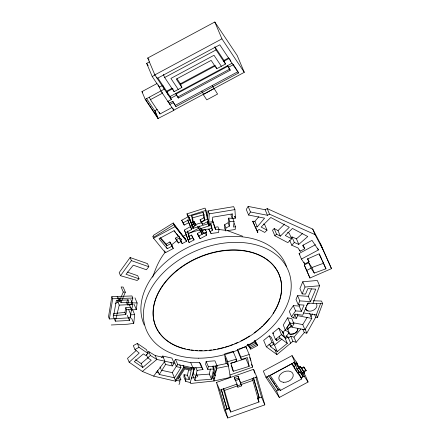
<?xml version="1.0" encoding="UTF-8"?>
<svg xmlns="http://www.w3.org/2000/svg" width="440" height="440" viewBox="0 0 440 440"><rect width="100%" height="100%" fill="white"/><g stroke="black" fill="none" stroke-linecap="round" stroke-linejoin="round"><path stroke-width="0.66" d="M184.03 374.704L185.812 378.911L189.189 379.517L187.407 375.304L184.03 374.704L183.953 377.201L185.735 381.414L190.218 382.525L190.619 383.482L214.027 380.974L230.379 377.361L227.744 361.675L224.466 353.925L226.056 363.363M185.735 381.414L185.812 378.911M205.315 230.659L205.376 229.328L202.483 230.885L200.679 228.179M197.648 226.804L202.197 234.218L201.053 231.506L197.329 233.503L198.479 236.214L200.139 238.706L206.371 235.362L206.52 232.045L205.376 229.328M207.537 219.318L208.01 210.914L233.668 206.652L234.911 209.6L235.472 218.125L232.37 218.636L231.127 215.694L231.204 214.33M232.37 218.636L232.634 213.868L212.713 217.179L212.46 221.656L208.786 222.266L209.253 213.857L208.01 210.914M111.276 324.973L127.507 324.22L133.749 323.373L134.679 314.639L132.528 309.551M232.26 218.317L228.635 218.13L228.146 222.789L224.725 224.62L224.428 227.447L225.61 230.841L235.158 229.537L235.444 226.771L234.267 223.377M225.61 230.841L225.907 228.014L224.725 224.62M225.907 228.014L229.323 226.182L229.812 221.524L228.635 218.13M232.865 218.345L234.047 221.738L233.492 227.035L235.444 226.771M218.972 229.218L215.589 229.653L214.583 227.277L217.965 226.842L218.972 229.218L218.581 232.507L211.035 233.481L208.83 229.301L211.448 227.898L210.601 224.015M129.399 304.86L131.549 309.947L136.323 309.579L137.115 302.957L134.965 297.864M127.523 299.706L126.682 302.847L127.567 304.937L131.032 304.81L132.842 298.05L131.956 295.955L111.821 296.681L108.51 316.882L109.395 318.973L130.037 317.823L131.604 309.298L130.719 307.208L125.791 307.659L124.938 312.444L125.824 314.54L113.652 315.661L113.207 314.617M109.395 318.973L112.706 298.777L111.821 296.681M113.652 315.661L116.369 300.366L128.909 299.915L127.567 304.937M125.824 314.54L126.671 309.755L125.791 307.659M194.337 367.934L192.808 375.337L194.992 380.507L211.519 379.269L213.642 368.973L212.432 366.102M194.992 380.507L197.076 370.409L195.861 367.538M211.844 375.81L214.027 380.974L217.118 365.998L214.935 360.827L206.151 361.482L205.579 364.243L207.763 369.408L213.642 368.973M207.763 369.408L208.329 366.652L206.151 361.482M211.519 379.269L209.336 374.105L210.397 368.951M213.208 369.193L213.889 365.888M187.407 375.304L188.562 370.139M189.189 379.517L191.202 370.475L184.718 368.951L178.211 378.884L180.862 379.506L179.537 380.941L175.373 380.303L183.832 366.982L194.084 369.226L190.218 382.525M128.706 309.738L130.856 314.831L129.47 320.463L115.308 321.173L119.24 305.124L117.095 300.036M131.549 309.947L132.902 304.442L130.751 299.354M152.697 277.206C155.601 268.307 159.385 259.32 165.374 252.032M179.009 384.615L179.944 381.898L179.537 380.941M312.994 303.303L319.572 285.758L317.345 280.484L302.791 281.754L299.915 288.618L302.143 293.893L305.564 294.113L307.852 288.645L315.761 289.157L310.552 301.593L299.805 300.9L297.583 295.631L308.325 296.324L310.552 301.593M314.611 314.644L315.7 317.229L317.427 317.488L316.333 314.902L320.579 303.573M317.427 317.488L322.614 303.639L321.525 301.054L313.187 300.768M297.583 295.631L295.988 299.431L298.216 304.706L304.057 305.08L301.395 311.322L295.565 310.915L291.517 316.712L293.32 317.834L296.368 318.296L297.786 315.678L297.061 313.957M302.143 293.893L305.019 287.029L302.791 281.754M298.216 304.706L299.805 300.9M308.325 296.324L311.449 288.86M115.17 303.622L119.295 301.411L123.266 292.039L121.116 286.952L123.184 287.089L125.334 292.182L120.934 302.55L137.115 302.957M301.395 311.322L299.167 306.053L299.701 304.805M293.32 317.834L295.323 314.138L302.671 315.255L307.852 303.127L322.614 303.639M310.882 316.784L312.527 313.83M302.836 329.175L304.293 332.624L306.807 333.168L315.7 317.229M322.454 260.744L325.952 268.791L314.286 273.081L311.938 267.526L308.682 262.647L304.277 265.012L309.964 278.014L331.491 268.642L320.48 243.788L312.73 229.086L267.196 208.621L265.128 209.732L248.127 206.41L246.268 209.495L248.611 215.05L264.578 218.169L257.268 226.859L255.057 226.798L252.709 221.238L254.92 221.304L258.791 216.706M248.611 215.05L250.47 211.965L248.127 206.41M309.623 313.258L311.806 318.428L304.948 329.786L291.935 327.228L293.986 323.829L291.803 318.659L287.59 317.834L283.256 325.012L285.439 330.182L289.118 332.684L285.038 337.92L281.468 334.582L278.74 328.125L272.734 333.031L275.462 339.493L276.87 340.522L279.966 337.986L279.219 336.226M285.439 330.182L289.773 323.004L287.59 317.834M304.948 329.786L302.764 324.616L307.225 317.235M179.724 364.766L180.934 367.637L174.477 377.812L159.231 374.468L165.578 364.469L164.368 361.598M197.076 370.409L202.983 369.523L200.799 364.353L199.535 362.461L190.773 362.72L175.527 359.381L174.202 361.471L176.38 366.641L180.934 367.637M165.578 364.469L172.387 365.959L174.114 363.236L171.93 358.072L162.712 356.048L161.507 357.643M174.477 377.812L172.293 372.647L176.6 365.86M176.38 366.641L177.711 364.546L175.527 359.381M136.054 350.581L127.518 358.341L129.157 362.219L142.362 371.437L153.654 376.118L175.774 381.26L184.234 367.934L183.068 365.173M299.167 306.053L293.337 305.646L289.289 311.443L291.517 316.712M139.029 278.822L126 274.28L133.282 265.183L146.405 269.759L148.83 266.728L147.521 263.626L130.086 257.543L119.196 272.613L120.505 275.715L137.115 280.484L139.029 278.822L137.72 275.721L127.171 272.041M120.505 275.715L131.401 260.645L130.086 257.543M153.654 376.118L164.896 361.218L162.712 356.048M285.302 329.61L282.854 332.756L283.789 333.63M304.293 332.624L296.164 342.298L293.981 337.134L300.823 328.983M291.132 237.837L291.973 236.902L296.445 238.827L298.793 244.382L307.775 236.533L292.441 228.437L285.296 235.51L291.643 238.86L287.832 242.632L274.868 235.785L272.52 230.23L274.192 228.58L278.003 230.593L280.352 236.148L289.311 227.277L270.787 217.498L261.135 227.056L267.02 230.159L264.726 232.436L258.951 229.389L257.648 230.676L257.791 232.452L255.057 226.798M303.182 245.069L304.75 248.771L300.168 251.235L297.957 247.913L291.797 245.262L294.316 242.457L291.973 236.902M278.003 230.593L284.603 224.054M274.868 235.785L276.535 234.135L274.192 228.58M129.157 362.219L139.2 353.089L134.932 349.498L133.293 345.625L137.357 343.442L146.443 349.635L148.077 353.513L145.734 355.504L143.391 353.909L134.299 361.647L142.791 367.439L151.245 360.234L147.703 357.819L146.3 354.497M296.445 238.827L302.434 233.591M147.422 352.786L148.781 351.632L155.205 355.575L163.257 357.341M147.703 357.819L150.414 355.509L156.844 359.452L174.114 363.236M142.791 367.439L141.152 363.561L148.115 357.632M171.358 245.058L177.32 240.257M142.362 371.437L156.844 359.452L155.205 355.575M285.302 338.921L287.942 336.732M293.981 337.134L290.719 336.177L288.486 338.025L286.138 335.83M282.304 331.463L287.32 343.36L277.272 351.577L270.545 346.659L274.048 343.794L271.321 337.337L269.247 335.819L263.643 340.395L266.371 346.858L276.942 354.574L292.902 341.341L296.164 342.298M266.371 346.858L271.975 342.282L269.247 335.819M275.462 339.493L281.468 334.582L283.541 336.132M277.272 351.577L274.538 345.114L281.947 339.059M186.978 213.857L192.863 226.914L196.014 225.22L195.074 223.812L193.595 224.609L192.638 222.332L191.664 215.562L203.066 212.388L203.841 217.778L200.085 219.791L201.047 222.068L202.554 224.329L208.384 221.194L206.003 210.37L205.046 208.098L186.978 213.857L188.485 217.146L188.903 216.926L192.242 225.549L184.382 230.049L189.09 242.55L194.068 239.877L191.521 235.065L188.727 236.566L189.871 239.278L192.665 237.782L194.068 239.877M173.25 222.987L153.307 235.406L154.017 237.083L173.96 224.664L173.25 222.987L185.488 239.19L184.454 237.397M160.589 237.776L166.21 244.145L169.84 241.967L172.332 246.323L169.84 241.967M160.001 237.985L166.92 245.828L170.549 243.65M213.956 88.616L203.665 94.358L201.812 91.108M167.877 101.425L171.32 99.578L154.847 74.877L147.73 58.02L214.808 22L237.171 55.468L244.294 72.325L173.734 110.209M162.201 85.69L159.357 87.213L152.218 76.516L146.674 63.377L149.512 61.853M154.847 74.877L221.931 38.858L244.294 72.325M152.218 76.516L155.062 74.987M164.676 77.506L216.056 49.924L225.484 64.059L216.739 68.756L211.156 60.385L176.303 79.096L181.885 87.467L174.103 91.647L164.676 77.506L163.367 74.41M172.981 108.422L173.844 110.374L157.993 118.509L145.228 99.368L141.95 91.619L157.02 83.529M145.228 99.368L164.34 89.106L162.767 85.388M149.413 97.273L150.42 99.655L162.404 93.22L161.904 92.032M157.883 78.062L166.628 91.179L172.046 88.275M180.466 83.749L214.759 65.34M223.784 60.489L228.597 57.91M172.931 88.622L166.914 91.85L170.032 96.531L171.32 99.578M180.153 84.744L215.644 65.687M223.465 61.485L229.482 58.256M170.032 96.531L232.045 63.234M170.775 98.285L176.473 95.227L178.365 98.065L230.225 70.219L229.746 69.08L177.887 96.927L175.995 94.089L227.854 66.242L229.367 68.514M227.59 65.626L228.333 67.381L233.343 64.691L237.287 70.598M146.454 98.373L154.715 110.759L157.328 109.412M168.003 101.145L169.345 103.158L172.788 101.31L175.978 106.563L238.546 72.969L238.002 71.676L175.434 105.27M175.978 106.563L173.338 102.597L169.889 104.451L169.345 103.158M150.42 99.655L159.973 113.977L171.958 107.542M189.09 242.55L185.526 232.76L191.691 229.449L187.627 219.918L188.771 222.635L184.206 225.088L181.66 220.275L188.298 216.711L189.442 219.423M152.719 236.247L153.538 238.183L175.093 226.611L186.588 241.263L182.171 243.634L179.399 238.766M182.804 222.987L189.865 219.197L188.903 216.926M192.638 222.332L194.117 221.54L196.014 225.22M191.901 224.642L193.573 223.74L194.535 226.017M201.047 222.068L204.798 220.049L204.028 214.66L203.066 212.388M200.085 219.791L201.591 222.052L207.427 218.922L205.464 210.007M191.45 228.8L193.749 227.568M181.352 241.412L178.393 243.001L176.237 239.767L175.527 238.084L179.08 236.181M176.237 239.767L179.79 237.859L179.316 236.737M189.871 239.278L188.579 233.668L198.336 228.431M180.219 240.708L181.495 240.02L180.879 238.568M208.978 221.265L207.845 221.678L209.6 225.302L211.184 224.45L212.448 230.274L209.831 231.682M181.495 240.02L173.921 230.775L159.044 238.761L167.261 248.716L172.051 246.147L171.232 244.206M187.946 239.839L190.157 238.651M153.538 238.183L165.374 252.731L173.261 248.496L172.441 246.56M198.479 236.214L205.227 232.645L206.371 235.362M199.238 226.017L200.382 228.729L203.627 233.596L206.52 232.045M250.47 211.965L267.476 215.287L269.544 214.176L315.079 234.641L322.823 249.343L331.491 268.642M307.769 258.605L309.073 261.696L304.733 264.022L301.428 259.067L299.084 253.512L315.469 244.717M301.428 259.067L318.401 249.959L317.62 248.105M134.932 349.498L138.996 347.32L148.077 353.513M306.625 270.567L311.031 268.202L314.286 273.081M249.106 346.682L248.012 344.097L248.837 345.334L255.618 341.688L256.713 344.273M256.988 344.218L256.168 342.98L249.381 346.627L250.206 347.859L256.988 344.218L257.532 345.51L250.751 349.151L247.665 344.52M298.93 367.499L297.116 363.204L292.055 355.619L263.291 371.069L266.019 377.526L279.312 397.463L308.077 382.019L305.349 375.557L303.881 373.351M266.019 377.526L294.784 362.082L299.013 368.418L300.735 367.493L301.565 368.742L303.974 367.45L306.158 370.722L303.749 372.014L303.314 370.981M294.025 362.538L295.168 364.249L297.116 363.204M291.973 363.347L294.036 366.443L295.713 365.541L293.43 362.12M298.386 367.092L299.36 366.57M304.222 372.345L300.3 366.459L298.579 367.389L302.5 373.269L304.222 372.345L304.656 373.373L302.935 374.303L301.736 371.459M294.036 366.443L295.35 369.545L297.022 368.643L299.486 372.526L301.433 371.481L301.653 371.998M295.168 364.249L297.242 369.16L299.189 368.115L301.433 371.481M305.943 370.205L303.76 366.933L301.345 368.225L303.529 371.498L305.943 370.205L306.158 370.722M295.35 369.545L297.589 372.911L299.266 372.009M268.516 375.414L278.207 389.945L279.389 389.312M300.713 377.861L303.077 376.591L300.339 372.004M266.706 376.195L276.584 391.006L280.181 389.07M301.158 377.812L304.75 375.875M301.747 378.95L291.687 363.869L270.166 375.425L280.225 390.506L301.747 378.95L300.658 376.365L298.106 372.543M183.249 236.242L186.214 234.713M311.938 267.526L323.604 263.236M208.846 224.054L213.378 222.409L212.377 220.028L213.296 223.047M216.491 382.426L253.572 369.292L256.845 377.042L264.82 404.866L227.744 418L224.466 410.25L216.491 382.426L219.769 390.175L227.744 418M234.597 378.78L234.267 377.614L238.112 376.25L241.736 385.836L237.892 387.2L236.615 384.186M234.768 379.368L238.612 378.004M235.158 380.738L239.008 379.374L238.112 376.25M219.769 390.175L236.995 384.076L234.267 377.614M240.84 382.712L256.845 377.042M252.841 380.418L259.023 401.99L230.654 412.043L224.472 390.467L252.841 380.418L252.115 378.692M221.32 389.884L226.952 408.925L229.526 408.012M257.862 397.975L259.149 397.518L253.495 377.8M225.104 410.02L229.581 408.436M257.708 398.47L261.547 397.111L255.799 377.053M229.983 375.001L252.637 367.131L249.189 354.514L245.916 346.759L238.843 348.959M200.382 228.729L209.077 225.929L207.449 221.507L207.752 222.651M187.941 216.128L206.003 210.37M232.029 368.297L233.288 371.278L249.178 366.339L247.39 357.561L241.313 359.447L240.834 357.11L249.189 354.514M230.648 363.33L245.905 358.589L249.178 366.339M195.498 224.554L202.01 222.558M192.242 225.549L193.386 228.261L208.368 223.68M189.772 232.881L199.32 230.005M225.082 353.743L233.079 351.411L236.352 359.167L236.742 361.488L230.901 363.193L233.288 371.278M227.744 361.675L236.352 359.167M193.595 224.609L192.627 217.833L204.028 214.66M214.896 377.96L212.933 378.389L215.529 365.827L216.618 368.412L228.459 365.932L225.187 358.182M216.843 365.552L227.365 363.352L227.585 364.645M209.253 213.857L234.911 209.6M191.114 378.026L194.458 377.668M201.372 229.801L208.879 229.037M126.671 309.755L131.604 309.298M113.443 313.506L124.938 312.444M305.019 287.029L319.572 285.758M208.329 366.652L217.118 365.998M195.454 375.139L209.336 374.105M119.24 305.124L132.902 304.442M130.856 314.831L134.679 314.639M112.706 298.777L132.842 298.05M177.711 364.546L192.957 367.889L201.718 367.631L202.983 369.523M229.812 221.524L234.047 221.738M123.266 292.039L125.334 292.182M218.702 229.471L225.225 230.291M303.534 312.966L316.333 314.902M297.786 315.678L311.806 318.428M293.007 322.702L302.764 324.616M289.773 323.004L293.986 323.829M184.234 367.934L191.868 369.611L190.955 367.45M161.689 370.32L172.293 372.647M156.024 372.009L158.631 372.614M227.211 230.582L242.622 236.22M291.61 325.474L289.173 324.649L286.935 327.52L289.118 332.684M131.401 260.645L148.83 266.728M294.316 242.457L298.793 244.382M308.088 310.937L307.192 310.47A6.226 4.356 -22.9 0 1 305.882 307.401M288.552 333.52C290.428 334.752 292.886 334.384 294.789 333.41A5.484 3.839 -22.9 0 0 297.841 328.532M287.562 232.392L289.295 233.305L291.643 238.86M263.494 223.982L264.671 224.604L267.02 230.159M276.535 234.135L280.352 236.148M135.493 359.7L141.152 363.561M279.966 337.986L287.32 343.36M272.734 333.031L273.669 333.718M271.975 342.282L274.048 343.794M272.987 343.981L274.538 345.114M268.928 344.256L270.512 345.416M278.74 328.125L283.245 332.338M173.96 224.664L185.163 239.074M174.097 230.532L175.72 232.628M176.534 233.673L179.79 237.859M238.546 72.969L219.769 44.809L157.201 78.403L156.679 77.165M214.863 46.767L223.911 60.335L225.484 64.059M228.333 67.381L230.225 70.219M221.348 66.275L214.016 55.275L170.902 78.425L178.239 89.425M318.401 249.959L312.004 240.367L302.533 245.454L304.75 248.771M203.143 94.418L206.773 99.864L217.586 94.056L212.212 85.525M309.073 261.696L307.302 259.039L319.044 253.853L325.952 268.791M299.084 253.512L299.816 254.612M176.968 78.722L180.318 83.743L181.885 87.467M147.73 58.02L149.072 60.033M146.674 63.377L148.176 65.632M173.844 110.374L160.897 90.954L158.384 84.915M141.95 91.619L142.703 92.741M145.431 99.259L158.197 118.399L154.924 110.649M208.83 229.301L209.726 230.654M303.749 372.014L304.656 373.373M302.935 374.303L308.077 382.019M300.152 372.202L303.077 376.591M297.242 369.16L299.486 372.526M197.89 226.771L201.053 231.506M197.329 233.503L198.99 235.994L200.139 238.706M181.66 220.275L182.358 221.326M255.074 340.868L255.618 341.688M254.518 340.984L257.532 345.51M270.578 378.032L272.069 380.27M272.817 381.387L274.681 384.181M275.423 385.303L276.54 386.975M175.527 238.084L176.644 240.378M207.845 221.678L209.6 225.302M172.051 246.147L173.261 248.496M252.709 221.238L254.623 225.198M319.286 253.902L321.877 259.501M189.437 219.208L192.863 226.914M304.277 265.012L309.964 278.014M188.771 222.635L191.691 229.449M320.48 243.788L322.823 249.343M312.73 229.086L315.079 234.641M233.343 64.691L233.888 65.984M214.808 22L221.931 38.858M229.999 59.477L230.769 61.303M308.682 262.647L311.031 268.202M215.006 47.438L216.056 49.924M299.645 249.997L300.168 251.235M303.952 262.169L304.733 264.022M289.713 240.328L291.797 245.262M215.952 66.891L216.739 68.756M267.196 208.621L269.544 214.176M265.128 209.732L267.476 215.287M305.107 329.148L306.807 333.168M293.337 305.646L295.565 310.915M294.668 314.276L296.368 318.296M254.92 221.304L257.268 226.859M255.706 227.513L257.791 232.452M289.993 322.636L291.935 327.228M303.76 366.933L303.974 367.45M290.719 336.177L292.902 341.341M301.131 367.708L301.565 368.742M288.123 337.161L290.67 343.195M300.3 366.459L300.735 367.493M299.189 368.115L299.409 368.632M296.285 361.961L299.013 368.418M234.724 216.354L235.472 218.125M234.685 216.513L235.186 217.696M292.055 355.619L294.784 362.082M297.374 372.394L297.589 372.911M177.887 96.927L178.365 98.065M175.731 93.472L176.473 95.227M173.322 89.782L174.103 91.647M276.122 338.756L276.87 340.522M172.788 101.31L173.338 102.597M166.628 91.179L168.201 94.903M274.709 349.289L276.942 354.574M269.55 344.311L270.545 346.659M279.571 388.955L280.225 390.506M211.448 227.898L212.448 230.274M207.427 218.922L208.786 222.266M207.928 223.218L209.077 225.929M277.662 388.652L278.207 389.945M210.281 231.693L211.035 233.481M159.214 112.189L159.973 113.977M203.841 217.778L204.798 220.049M276.584 391.006L279.312 397.463M255.013 340.973L255.888 343.041M254.601 340.698L255.068 341.809M154.715 110.759L157.993 118.509M201.591 222.052L202.554 224.329M202.483 230.885L203.627 233.596M250.206 347.859L250.751 349.151M248.837 345.334L249.926 347.919M247.814 344.344L248.281 345.45M191.664 215.562L192.627 217.833M194.117 221.54L195.074 223.812M249.695 357.511L250.894 360.349M251.378 364.15L252.637 367.131M261.547 397.111L264.82 404.866M191.521 235.065L192.665 237.782M259.149 397.518L253.33 377.823M240.834 357.11L237.562 349.36L238.035 351.698L241.313 359.447M188.579 233.668L187.435 230.956L188.727 236.566M183.056 222.371L184.206 225.088M257.571 398.547L259.023 401.99M184.382 230.049L185.526 232.76M185.768 239.327L186.588 241.263M235.989 359.695L236.742 361.488M174.279 224.67L175.093 226.611M181.352 241.698L182.171 243.634M239.008 379.374L241.736 385.836M231.187 365.415L232.931 369.55M177.683 241.318L178.393 243.001M229.944 376.327L230.379 377.361M166.21 244.145L166.92 245.828M166.441 246.78L167.261 248.716M223.746 388.745L224.472 390.467M164.555 250.795L165.374 252.731M230.654 412.043L228.47 406.874L223.223 388.57M199.535 362.461L201.718 367.631M196.488 373.813L197.78 376.86M193.32 367.422L194.084 369.226M190.773 362.72L192.957 367.889M195.575 376.547L196.091 377.768M192.968 371.971L194.26 375.018M179.591 376.497L180.862 379.506M170.929 362.516L172.387 365.959M174.103 377.295L175.774 381.26M134.173 304.486L136.323 309.579M160.05 366.982L161.09 369.435M157.531 370.452L159.231 374.468M148.781 351.632L150.414 355.509M131.599 318.285L133.749 323.373M127.32 315.375L129.47 320.463M118.784 297.462L120.934 302.55M137.357 343.442L138.996 347.32M117.145 296.318L119.295 301.411M113.157 316.085L115.308 321.173M189.865 219.197L193.386 228.261M228.146 222.789L229.323 226.182M213.378 222.409L215.589 229.653M213.664 224.257L214.401 226.672M253.572 369.292L254.683 373.17M236.995 384.076L237.892 387.2M221.298 389.202L226.952 408.925M245.916 346.759L246.433 348.656M233.079 351.411L233.272 352.572M185.378 348.876A66.902 46.811 -22.9 0 1 161.546 287.1A66.902 46.811 -22.9 0 1 249.249 251.636A66.902 46.811 -22.9 0 1 273.081 313.412M269.274 318.62A66.902 46.811 -22.9 0 1 263.401 325.077M262.444 326.002A66.902 46.811 -22.9 0 1 261.481 326.893M260.497 327.784A66.902 46.811 -22.9 0 1 259.485 328.658M258.462 329.527A66.902 46.811 -22.9 0 1 254.161 332.871M249.64 335.962A66.902 46.811 -22.9 0 1 240.906 340.901M237.859 342.353A66.902 46.811 -22.9 0 1 234.779 343.69M232.925 344.432A66.902 46.811 -22.9 0 1 229.774 345.593M228.498 346.027A66.902 46.811 -22.9 0 1 225.28 347.034M223.988 347.402A66.902 46.811 -22.9 0 1 217.542 348.942M215.534 349.322A66.902 46.811 -22.9 0 1 213.521 349.652M211.503 349.938A66.902 46.811 -22.9 0 1 209.484 350.174M206.806 350.416A66.902 46.811 -22.9 0 1 204.815 350.537M202.191 350.62A66.902 46.811 -22.9 0 1 199.502 350.609M197.406 350.537A66.902 46.811 -22.9 0 1 195.327 350.405M193.27 350.218A66.902 46.811 -22.9 0 1 191.24 349.965M189.904 349.767A66.902 46.811 -22.9 0 1 187.286 349.294M144.249 325A76.939 53.834 -22.9 0 1 194.981 244.255A76.939 53.834 -22.9 0 1 286.583 266.728M306.455 305.773A6.226 4.356 -22.9 0 1 309.392 303.028M215.672 372.427A5.742 4.021 -22.9 0 1 216.651 369.116M297.66 328.438A5.418 3.79 -22.9 0 1 294.641 333.262L293.337 333.812L294.102 333.702L290.659 334.136A5.418 3.79 -22.9 0 1 288.475 333.366M287.661 329.632A5.418 3.79 -22.9 0 1 291.698 326.343M316.437 303.798A6.028 4.219 -22.9 0 1 315.354 308.82A6.028 4.219 -22.9 0 1 309.084 311.146L307.752 310.866A6.028 4.219 -22.9 0 1 305.432 308.462M307.5 303.952A6.028 4.219 -22.9 0 1 308.786 303.094M287.722 329.742A5.484 3.839 -22.9 0 1 291.814 326.409M213.846 372.702L213.367 371.987L215.132 375.755L213.846 372.702M198.435 358.188A76.939 53.834 -22.9 0 0 288.635 271.42A76.939 53.834 -22.9 0 0 164.868 271.172A76.939 53.834 -22.9 0 0 198.435 358.188M201.009 350.884A66.902 46.811 -22.9 0 0 279.433 275.44A66.902 46.811 -22.9 0 0 171.82 275.226A66.902 46.811 -22.9 0 0 201.009 350.884M283.459 382.294A7.524 5.264 -22.9 0 0 293.178 374.385A7.524 5.264 -22.9 0 0 281.485 373.313A7.524 5.264 -22.9 0 0 283.459 382.294"/></g></svg>
